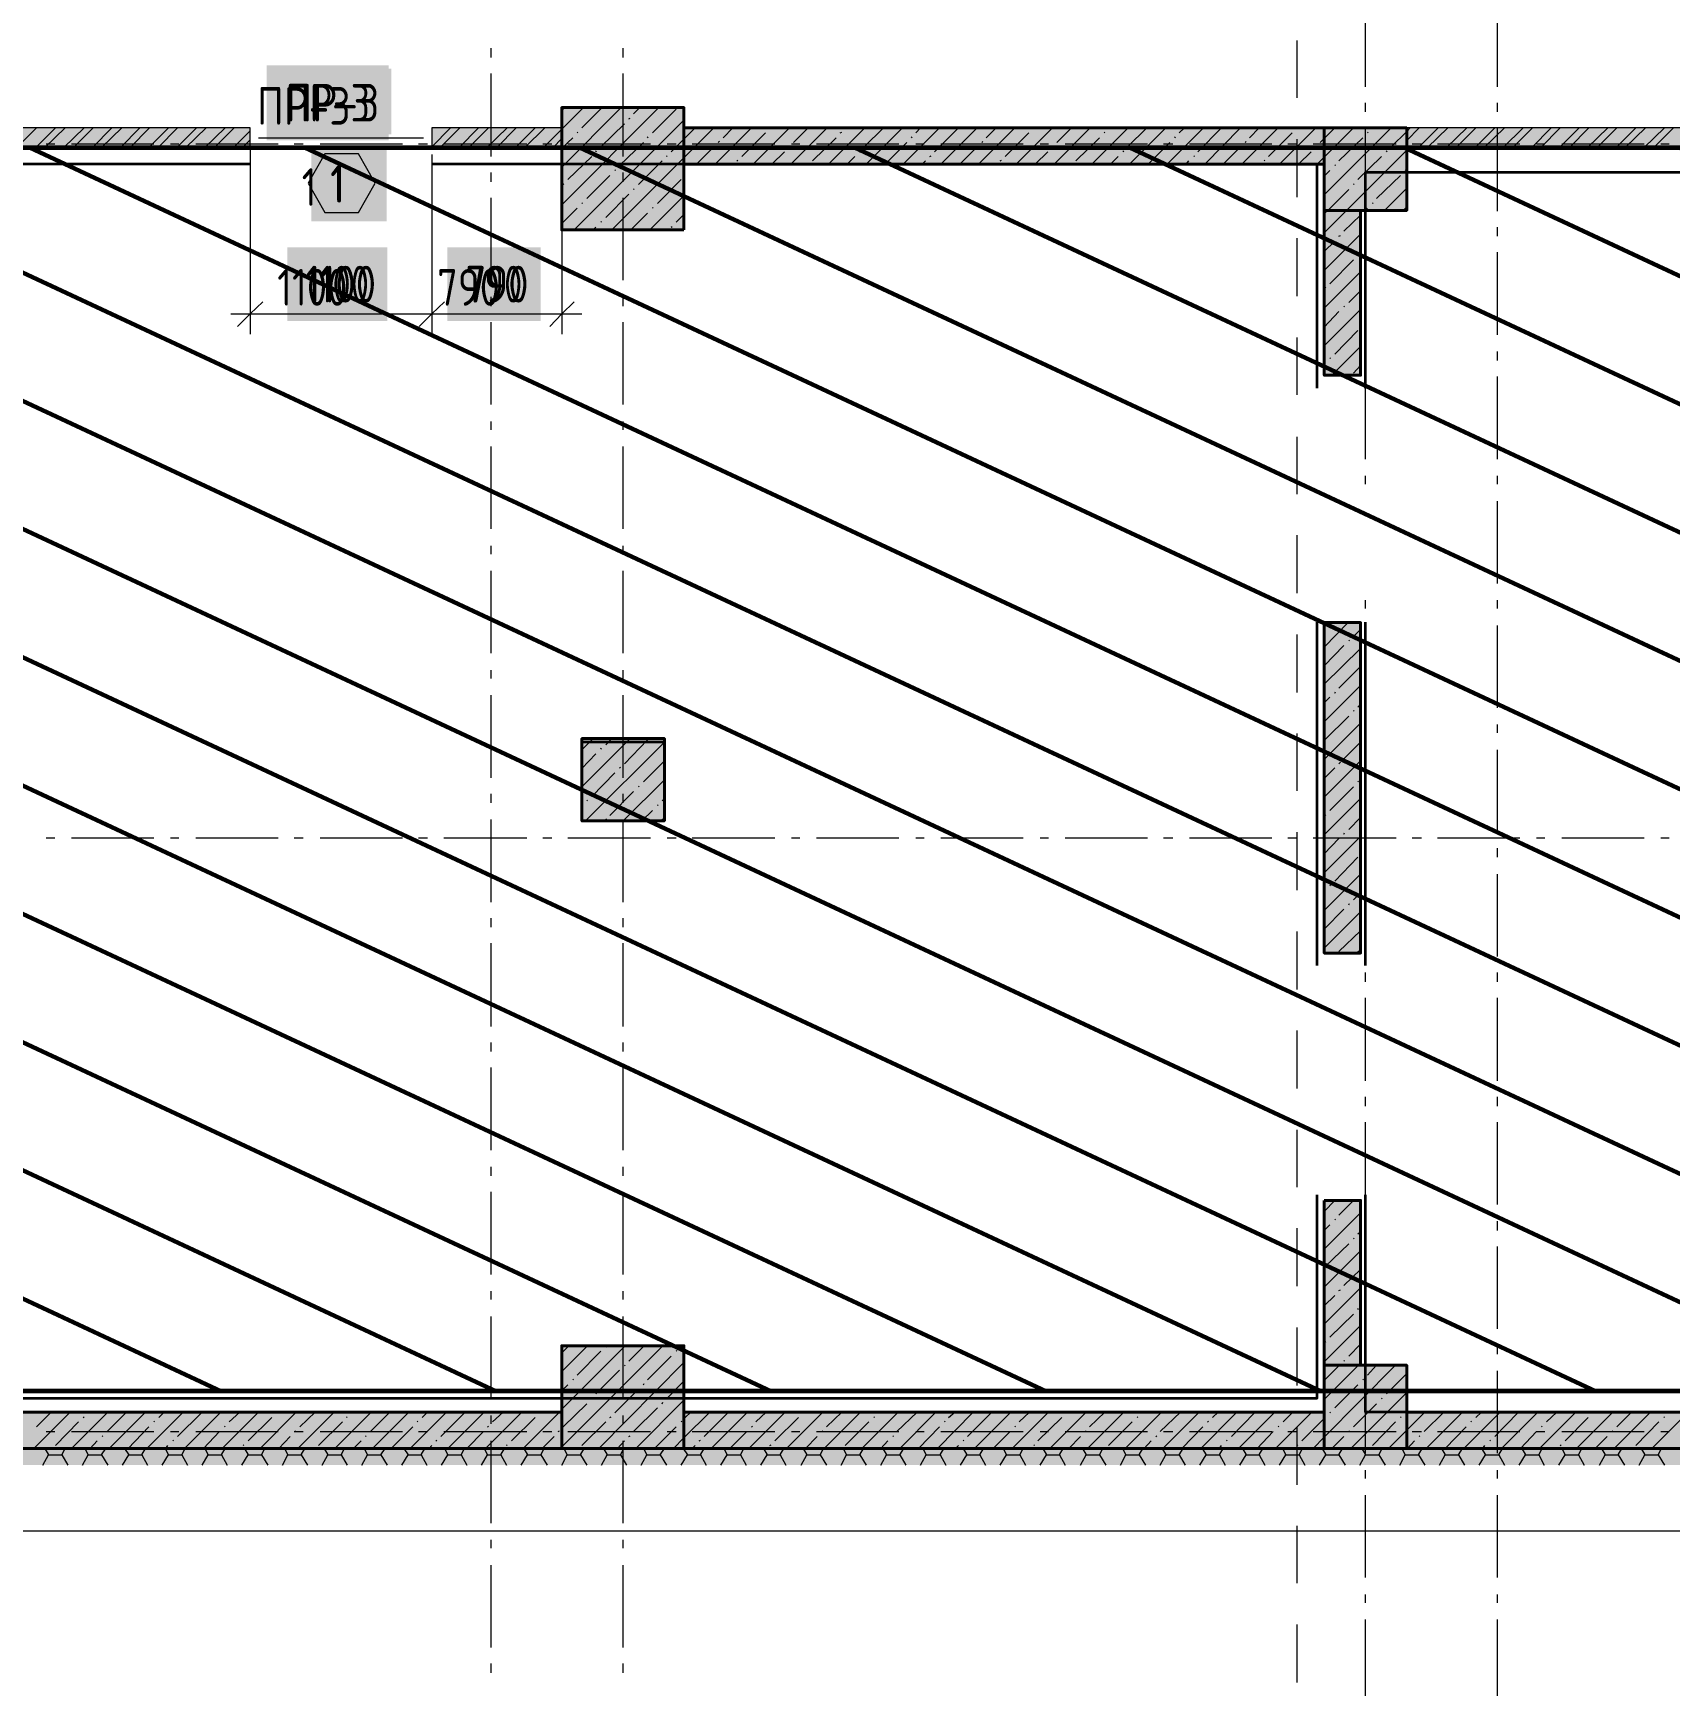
# Model space of a CAD drawing. Header units: millimetres. Extents: x -164500 to 426394, y -23753 to 102118.
# Drawn here: x -116608 to -106678, y -978 to 9044 of the extents above; entities that cross this region are included whole.
import ezdxf

# ---------------------------------------------------------------- set-up
doc = ezdxf.new("R2010")
doc.units = ezdxf.units.MM
doc.layers.add('0) шлифовка', color=5, linetype='Continuous', lineweight=60)
doc.layers.add('389 П-1', color=210, linetype='Continuous', lineweight=35)
doc.layers.add('PDF _Геометрия', color=7, linetype='Continuous', true_color=0x1f1f1f)
doc.layers.add('PDF _Сплошная заливка', color=7, linetype='Continuous', true_color=0xffffff)
doc.layers.add('PDF _Текст', color=7, linetype='Continuous')
doc.styles.get("Standard").update_dxf_attribs({"font": 'ГОСТ тип А.ttf'})
doc.styles.add('СПДС', font='ГОСТ тип А.ttf', dxfattribs={"width": 0.9})
doc.linetypes.add('зигзаг', pattern='A,0.00254,-5.08,[131,ltypeshp.shx,S=5.08,R=0,X=-5.08,Y=0],-10.16,[131,ltypeshp.shx,S=5.08,R=180,X=5.08,Y=0],-5.08', length=20.32254)

msp = doc.modelspace()

# ---------------------------------------------------------------- hatches: boundary and pattern name
at = {"layer": '0) шлифовка', "true_color": 0x2776bb}
h = msp.add_hatch(dxfattribs=at)
h.set_pattern_fill('ANSI31', color=152, scale=222, angle=110)
h.set_pattern_definition([(155, (205553.1, 26879), (-297.8825, -638.811), [])])
h.paths.add_polyline_path([(-80759.758, 809.331), (-116764.44, 809.331), (-116764.44, 8350.022), (-80759.758, 8350.022)])
at = {"layer": 'PDF _Сплошная заливка', "linetype": 'зигзаг', "transparency": 33554559}
h = msp.add_hatch(color=256, dxfattribs=at)
h.paths.add_polyline_path([(-115290.193, 8350.022), (-115290.193, 8468.64), (-117149.948, 8468.64), (-117149.948, 8350.022)])
h.paths.add_polyline_path([(-114188.744, 8468.64), (-114188.744, 8350.022), (-113400.784, 8350.022), (-113400.784, 8468.64)])
h = msp.add_hatch(color=256, dxfattribs=at)
h.paths.add_polyline_path([(-108554.424, 1965.853), (-108774.697, 1965.853), (-108774.697, 966.076), (-108554.424, 966.076)])
h.paths.add_polyline_path([(-108774.697, 6968.974), (-108554.424, 6968.974), (-108554.424, 7968.751), (-108774.697, 7968.751)])
h.paths.add_polyline_path([(-108774.697, 3465.518), (-108554.424, 3465.518), (-108554.424, 5469.309), (-108774.697, 5469.309)])

# ---------------------------------------------------------------- linework, layer by layer
at = {"layer": '0) шлифовка'}
msp.add_lwpolyline([(-80759.758, 809.331), (-116764.44, 809.331), (-116764.44, 8350.022), (-80759.758, 8350.022)], close=True, dxfattribs=at)
at = {"layer": '389 П-1'}
for points in [[(-115290.193, 8248.35), (-117429.546, 8248.35), (-117429.546, 766.967), (-108817.06, 766.967), (-108817.06, 2000.261)], [(-108817.06, 6890.355), (-108817.06, 8248.35), (-114188.744, 8248.35)], [(-108524.753, 6890.355), (-108524.753, 8200.379), (-90816.837, 8200.379), (-90816.837, 7269.444)], [(-108817.06, 3389.268), (-108817.06, 5472.779)], [(-108524.753, 3389.268), (-108524.753, 5472.779)], [(-90816.837, 1734.513), (-90816.837, 682.241), (-108524.753, 682.241), (-108524.753, 2000.261)]]:
    msp.add_lwpolyline(points, dxfattribs=at)
msp.add_lwpolyline([(-113277.93, 4266.187), (-112778.041, 4266.187), (-112778.041, 4744.894), (-113277.93, 4744.894)], close=True, dxfattribs=at)
at = {"layer": 'PDF _Геометрия', "color": 7, "lineweight": 9}
for points in [[(-108524.753, 8718.584), (-108524.753, 9218.472)], [(-107724.084, 8718.584), (-107724.084, 9218.472)], [(-113828.654, 8896.51), (-113828.654, 8951.583)], [(-113027.986, 8896.51), (-113027.986, 8951.583)], [(-113828.654, 8294.95), (-113828.654, 8799.074)], [(-113027.986, 8294.95), (-113027.986, 8799.074)], [(-108524.753, 8566.076), (-108524.753, 8621.148)], [(-107724.084, 8566.076), (-107724.084, 8621.148)], [(-108524.753, 7964.515), (-108524.753, 8468.64)], [(-107724.084, 7964.515), (-107724.084, 8468.64)], [(-116527.205, 8371.204), (-116476.369, 8371.204)], [(-116374.697, 8371.204), (-115874.808, 8371.204)], [(-115773.136, 8371.204), (-115722.3, 8371.204)], [(-115620.628, 8371.204), (-115120.739, 8371.204)], [(-115290.193, 8350.022), (-115290.193, 7341.772), (-115290.193, 7218.918)], [(-115239.357, 8409.331), (-114239.58, 8409.331)], [(-115023.303, 8371.204), (-114968.231, 8371.204)], [(-114866.559, 8371.204), (-114366.67, 8371.204)], [(-114269.234, 8371.204), (-114214.162, 8371.204)], [(-114116.726, 8371.204), (-113612.601, 8371.204)], [(-113515.165, 8371.204), (-113460.093, 8371.204)], [(-113362.657, 8371.204), (-112862.768, 8371.204)], [(-112761.096, 8371.204), (-112706.023, 8371.204)], [(-112608.588, 8371.204), (-112108.699, 8371.204)], [(-112007.027, 8371.204), (-111956.191, 8371.204)], [(-111854.518, 8371.204), (-111354.63, 8371.204)], [(-111252.958, 8371.204), (-111202.122, 8371.204)], [(-111100.449, 8371.204), (-110600.561, 8371.204)], [(-110498.889, 8371.204), (-110448.052, 8371.204)], [(-110346.38, 8371.204), (-109846.492, 8371.204)], [(-109749.056, 8371.204), (-109693.983, 8371.204)], [(-109592.311, 8371.204), (-109092.423, 8371.204)], [(-108994.987, 8371.204), (-108939.914, 8371.204)], [(-108842.478, 8371.204), (-108338.353, 8371.204)], [(-108240.918, 8371.204), (-108185.845, 8371.204)], [(-108088.409, 8371.204), (-107588.521, 8371.204)], [(-107486.848, 8371.204), (-107436.012, 8371.204)], [(-107334.34, 8371.204), (-106834.452, 8371.204)], [(-106732.779, 8371.204), (-106681.943, 8371.204)], [(-114188.744, 8307.659), (-114188.744, 7341.772), (-114188.744, 7218.918)], [(-113828.654, 8142.441), (-113828.654, 8197.514)], [(-113027.986, 8142.441), (-113027.986, 8197.514)], [(-113828.654, 7545.117), (-113828.654, 8045.005)], [(-113027.986, 7545.117), (-113027.986, 8045.005)], [(-113400.784, 7850.133), (-113400.784, 7341.772), (-113400.784, 7218.918)], [(-108524.753, 7812.006), (-108524.753, 7867.079)], [(-107724.084, 7812.006), (-107724.084, 7867.079)], [(-117649.836, 360.278), (-117649.836, -37.938), (-79963.326, -37.938), (-79963.326, 3618.026), (-70956.86, 3618.026), (-70956.86, 7617.135), (-71350.84, 7617.135)], [(-108524.753, 7214.682), (-108524.753, 7714.571)], [(-107724.084, 7214.682), (-107724.084, 7714.571)], [(-113828.654, 7388.372), (-113828.654, 7443.445)], [(-113027.986, 7388.372), (-113027.986, 7443.445)], [(-115408.811, 7341.772), (-114188.744, 7341.772), (-113277.93, 7341.772)], [(-113828.654, 6791.048), (-113828.654, 7290.936)], [(-113027.986, 6791.048), (-113027.986, 7290.936)], [(-108524.753, 7057.937), (-108524.753, 7113.01)], [(-107724.084, 7057.937), (-107724.084, 7113.01)], [(-108524.753, 6460.613), (-108524.753, 6960.501)], [(-107724.084, 6460.613), (-107724.084, 6960.501)], [(-113828.654, 6638.539), (-113828.654, 6689.375)], [(-113027.986, 6638.539), (-113027.986, 6689.375)], [(-113828.654, 6036.979), (-113828.654, 6536.867)], [(-113027.986, 6036.979), (-113027.986, 6536.867)], [(-108524.753, 6308.105), (-108524.753, 6358.941)], [(-107724.084, 6308.105), (-107724.084, 6358.941)], [(-107724.084, 5706.544), (-107724.084, 6206.432)], [(-113828.654, 5884.47), (-113828.654, 5935.306)], [(-113027.986, 5884.47), (-113027.986, 5935.306)], [(-113828.654, 5282.909), (-113828.654, 5782.798)], [(-113027.986, 5282.909), (-113027.986, 5782.798)], [(-108524.753, 5554.035), (-108524.753, 5604.872)], [(-107724.084, 5554.035), (-107724.084, 5604.872)], [(-108524.753, 4952.475), (-108524.753, 5452.363)], [(-107724.084, 4952.475), (-107724.084, 5452.363)], [(-113828.654, 5130.401), (-113828.654, 5181.237)], [(-113027.986, 5130.401), (-113027.986, 5181.237)], [(-113828.654, 4528.84), (-113828.654, 5028.729)], [(-113027.986, 4528.84), (-113027.986, 5028.729)], [(-108524.753, 4799.966), (-108524.753, 4850.802)], [(-107724.084, 4799.966), (-107724.084, 4850.802)], [(-108524.753, 4198.406), (-108524.753, 4698.294)], [(-107724.084, 4198.406), (-107724.084, 4698.294)], [(-113828.654, 4376.332), (-113828.654, 4431.404)], [(-113027.986, 4376.332), (-113027.986, 4431.404)], [(-113828.654, 3774.771), (-113828.654, 4274.66)], [(-113027.986, 3774.771), (-113027.986, 4274.66)], [(-116527.205, 4164.515), (-116476.369, 4164.515)], [(-116374.697, 4164.515), (-115874.808, 4164.515)], [(-115773.136, 4164.515), (-115722.3, 4164.515)], [(-115620.628, 4164.515), (-115120.739, 4164.515)], [(-115023.303, 4164.515), (-114968.231, 4164.515)], [(-114866.559, 4164.515), (-114366.67, 4164.515)], [(-114269.234, 4164.515), (-114214.162, 4164.515)], [(-114116.726, 4164.515), (-113612.601, 4164.515)], [(-113515.165, 4164.515), (-113460.093, 4164.515)], [(-113362.657, 4164.515), (-112862.768, 4164.515)], [(-112761.096, 4164.515), (-112706.023, 4164.515)], [(-112608.588, 4164.515), (-112108.699, 4164.515)], [(-112007.027, 4164.515), (-111956.191, 4164.515)], [(-111854.518, 4164.515), (-111354.63, 4164.515)], [(-111252.958, 4164.515), (-111202.122, 4164.515)], [(-111100.449, 4164.515), (-110600.561, 4164.515)], [(-110498.889, 4164.515), (-110448.052, 4164.515)], [(-110346.38, 4164.515), (-109846.492, 4164.515)], [(-109749.056, 4164.515), (-109693.983, 4164.515)], [(-109592.311, 4164.515), (-109092.423, 4164.515)], [(-108994.987, 4164.515), (-108939.914, 4164.515)], [(-108842.478, 4164.515), (-108338.353, 4164.515)], [(-108240.918, 4164.515), (-108185.845, 4164.515)], [(-108088.409, 4164.515), (-107588.521, 4164.515)], [(-107486.848, 4164.515), (-107436.012, 4164.515)], [(-107334.34, 4164.515), (-106834.452, 4164.515)], [(-106732.779, 4164.515), (-106681.943, 4164.515)], [(-108524.753, 4045.897), (-108524.753, 4100.97)], [(-107724.084, 4045.897), (-107724.084, 4100.97)], [(-108524.753, 3444.336), (-108524.753, 3944.225)], [(-107724.084, 3444.336), (-107724.084, 3944.225)], [(-113828.654, 3622.263), (-113828.654, 3677.335)], [(-113027.986, 3622.263), (-113027.986, 3677.335)], [(-113828.654, 3020.702), (-113828.654, 3524.827)], [(-113027.986, 3020.702), (-113027.986, 3524.827)], [(-108524.753, 3291.828), (-108524.753, 3346.9)], [(-107724.084, 3291.828), (-107724.084, 3346.9)], [(-108524.753, 2690.267), (-108524.753, 3194.392)], [(-107724.084, 2690.267), (-107724.084, 3194.392)], [(-113828.654, 2868.194), (-113828.654, 2923.266)], [(-113027.986, 2868.194), (-113027.986, 2923.266)], [(-113828.654, 2270.869), (-113828.654, 2770.758)], [(-113027.986, 2270.869), (-113027.986, 2770.758)], [(-108524.753, 2537.759), (-108524.753, 2592.831)], [(-107724.084, 2537.759), (-107724.084, 2592.831)], [(-108524.753, 1940.434), (-108524.753, 2440.323)], [(-107724.084, 1940.434), (-107724.084, 2440.323)], [(-113828.654, 2114.125), (-113828.654, 2169.197)], [(-113027.986, 2114.125), (-113027.986, 2169.197)], [(-113828.654, 1516.8), (-113828.654, 2016.689)], [(-113027.986, 1516.8), (-113027.986, 2016.689)], [(-108524.753, 1783.69), (-108524.753, 1838.762)], [(-107724.084, 1783.69), (-107724.084, 1838.762)], [(-108524.753, 1186.365), (-108524.753, 1686.254)], [(-107724.084, 1186.365), (-107724.084, 1686.254)], [(-113828.654, 1364.292), (-113828.654, 1415.128)], [(-113027.986, 1364.292), (-113027.986, 1415.128)], [(-113828.654, 762.731), (-113828.654, 1262.62)], [(-113027.986, 762.731), (-113027.986, 1262.62)], [(-108524.753, 1033.857), (-108524.753, 1084.693)], [(-107724.084, 1033.857), (-107724.084, 1084.693)], [(-108524.753, 432.296), (-108524.753, 932.185)], [(-107724.084, 432.296), (-107724.084, 932.185)], [(-113828.654, 610.223), (-113828.654, 661.059)], [(-113027.986, 610.223), (-113027.986, 661.059)], [(-116527.205, 563.623), (-116476.369, 563.623)], [(-116374.697, 563.623), (-115874.808, 563.623)], [(-115773.136, 563.623), (-115722.3, 563.623)], [(-115620.628, 563.623), (-115120.739, 563.623)], [(-115023.303, 563.623), (-114968.231, 563.623)], [(-114866.559, 563.623), (-114366.67, 563.623)], [(-114269.234, 563.623), (-114214.162, 563.623)], [(-114116.726, 563.623), (-113612.601, 563.623)], [(-113828.654, 8.662), (-113828.654, 508.55)], [(-113515.165, 563.623), (-113460.093, 563.623)], [(-113362.657, 563.623), (-112862.768, 563.623)], [(-113027.986, 8.662), (-113027.986, 508.55)], [(-112761.096, 563.623), (-112706.023, 563.623)], [(-112608.588, 563.623), (-112108.699, 563.623)], [(-112007.027, 563.623), (-111956.191, 563.623)], [(-111854.518, 563.623), (-111354.63, 563.623)], [(-111252.958, 563.623), (-111202.122, 563.623)], [(-111100.449, 563.623), (-110600.561, 563.623)], [(-110498.889, 563.623), (-110448.052, 563.623)], [(-110346.38, 563.623), (-109846.492, 563.623)], [(-109749.056, 563.623), (-109693.983, 563.623)], [(-109592.311, 563.623), (-109092.423, 563.623)], [(-108994.987, 563.623), (-108939.914, 563.623)], [(-108842.478, 563.623), (-108338.353, 563.623)], [(-108240.918, 563.623), (-108185.845, 563.623)], [(-108088.409, 563.623), (-107588.521, 563.623)], [(-107486.848, 563.623), (-107436.012, 563.623)], [(-107334.34, 563.623), (-106834.452, 563.623)], [(-106732.779, 563.623), (-106681.943, 563.623)], [(-108524.753, 279.788), (-108524.753, 330.624)], [(-107724.084, 279.788), (-107724.084, 330.624)], [(-108524.753, -321.773), (-108524.753, 178.116)], [(-107724.084, -321.773), (-107724.084, 178.116)], [(-113828.654, -143.846), (-113828.654, -93.01)], [(-113027.986, -143.846), (-113027.986, -93.01)], [(-113828.654, -745.407), (-113828.654, -245.519)], [(-113027.986, -745.407), (-113027.986, -245.519)], [(-108524.753, -474.281), (-108524.753, -423.445)], [(-107724.084, -474.281), (-107724.084, -423.445)], [(-108524.753, -1075.842), (-108524.753, -575.953)], [(-107724.084, -1075.842), (-107724.084, -575.953)], [(-113828.654, -897.916), (-113828.654, -842.843)], [(-113027.986, -897.916), (-113027.986, -842.843)]]:
    msp.add_lwpolyline(points, dxfattribs=at)
at = {"layer": 'PDF _Геометрия', "color": 8, "lineweight": 9, "true_color": 0x808080}
for points in [[(-108939.914, 8650.802), (-108939.914, 8998.183)], [(-108939.914, 8049.242), (-108939.914, 8400.858)], [(-108939.914, 7447.681), (-108939.914, 7799.297)], [(-108939.914, 6850.356), (-108939.914, 7197.737)], [(-108939.914, 6248.796), (-108939.914, 6596.176)], [(-108939.914, 5647.235), (-108939.914, 5998.851)], [(-108939.914, 5045.674), (-108939.914, 5397.291)], [(-108939.914, 4448.35), (-108939.914, 4795.73)], [(-108939.914, 3846.789), (-108939.914, 4198.406)], [(-108939.914, 3245.228), (-108939.914, 3596.845)], [(-108939.914, 2643.667), (-108939.914, 2995.284)], [(-108939.914, 2046.343), (-108939.914, 2393.723)], [(-108939.914, 1444.782), (-108939.914, 1796.399)], [(-108939.914, 843.222), (-108939.914, 1194.838)], [(-108939.914, 241.661), (-108939.914, 593.277)], [(-108939.914, -355.664), (-108939.914, -8.283)], [(-108939.914, -957.224), (-108939.914, -605.608)]]:
    msp.add_lwpolyline(points, dxfattribs=at)
at = {"layer": 'PDF _Геометрия', "lineweight": 9}
for points in [[(-113400.784, 8460.167), (-113269.457, 8591.494)], [(-113400.784, 8231.404), (-113040.695, 8591.494)], [(-113400.784, 8002.642), (-112811.932, 8591.494)], [(-113392.311, 8583.021), (-113383.838, 8591.494)], [(-113277.93, 8468.64), (-113155.076, 8591.494)], [(-112994.095, 8523.712), (-112985.622, 8527.948)], [(-112964.44, 8553.366), (-112926.313, 8591.494)], [(-112850.059, 8438.985), (-112706.023, 8583.021)], [(-113324.53, 7850.133), (-112659.424, 8515.239)], [(-113307.584, 8438.985), (-113303.348, 8443.222)], [(-113163.549, 8354.258), (-113019.513, 8494.058)], [(-113095.767, 7850.133), (-112659.424, 8286.477), (-112477.261, 8468.64)], [(-112735.678, 8324.604), (-112659.424, 8400.858), (-112591.642, 8468.64)], [(-112468.788, 8248.35), (-112248.498, 8468.64)], [(-112422.188, 8409.331), (-112362.88, 8468.64)], [(-112307.807, 8294.95), (-112163.772, 8438.985)], [(-112240.026, 8248.35), (-112019.736, 8468.64)], [(-112138.353, 8468.64), (-112134.117, 8468.64)], [(-112011.263, 8248.35), (-111790.973, 8468.64)], [(-111994.318, 8379.676), (-111905.355, 8468.64)], [(-111782.501, 8248.35), (-111562.211, 8468.64)], [(-111710.483, 8438.985), (-111702.01, 8443.222)], [(-111680.828, 8468.64), (-111676.592, 8468.64)], [(-111566.447, 8354.258), (-111447.83, 8468.64)], [(-111553.738, 8248.35), (-111333.448, 8468.64)], [(-111329.212, 8248.35), (-111108.922, 8468.64)], [(-111252.958, 8438.985), (-111223.303, 8468.64)], [(-111138.576, 8324.604), (-110994.541, 8468.64)], [(-111100.449, 8248.35), (-110880.159, 8468.64)], [(-110871.687, 8248.35), (-110651.397, 8468.64)], [(-110825.087, 8409.331), (-110765.778, 8468.64)], [(-110710.706, 8294.95), (-110566.67, 8438.985)], [(-110642.924, 8248.35), (-110422.634, 8468.64)], [(-110537.016, 8468.64), (-110537.016, 8468.64)], [(-110414.162, 8248.35), (-110193.872, 8468.64)], [(-110397.216, 8379.676), (-110308.253, 8468.64)], [(-110185.399, 8248.35), (-109965.109, 8468.64)], [(-110109.145, 8438.985), (-110104.909, 8443.222)], [(-110083.727, 8468.64), (-110079.491, 8468.64)], [(-109969.346, 8354.258), (-109850.728, 8468.64)], [(-109956.637, 8248.35), (-109736.347, 8468.64)], [(-109727.874, 8248.35), (-109507.584, 8468.64)], [(-109655.856, 8438.985), (-109621.966, 8468.64)], [(-109541.475, 8324.604), (-109397.439, 8468.64)], [(-109499.112, 8248.35), (-109283.058, 8468.64)], [(-109274.585, 8248.35), (-109054.296, 8468.64)], [(-109227.986, 8409.331), (-109168.677, 8468.64)], [(-109113.604, 8294.95), (-108969.569, 8438.985)], [(-109045.823, 8248.35), (-108825.533, 8468.64)], [(-108939.914, 8468.64), (-108939.914, 8468.64)], [(-108817.06, 8248.35), (-108774.697, 8290.713), (-108596.77, 8468.64)], [(-108800.115, 8379.676), (-108774.697, 8405.094), (-108711.152, 8468.64)], [(-108774.697, 8061.951), (-108368.008, 8468.64)], [(-108512.044, 8438.985), (-108507.807, 8443.222)], [(-108482.389, 8468.64), (-108482.389, 8468.64)], [(-108368.008, 8354.258), (-108274.808, 8447.458)], [(-113400.784, 8345.786), (-113333.002, 8409.331)], [(-113193.203, 8324.604), (-113188.967, 8328.84)], [(-113049.167, 8239.877), (-112905.132, 8379.676)], [(-112879.714, 8409.331), (-112875.477, 8413.567)], [(-112583.17, 8248.35), (-112477.261, 8354.258)], [(-112451.843, 8379.676), (-112443.37, 8388.149)], [(-112125.644, 8248.35), (-112049.39, 8324.604)], [(-112023.972, 8354.258), (-112015.5, 8358.495)], [(-111879.937, 8269.531), (-111735.901, 8409.331)], [(-111596.102, 8324.604), (-111587.629, 8328.84)], [(-111439.357, 8248.35), (-111308.03, 8379.676)], [(-111278.376, 8409.331), (-111274.139, 8413.567)], [(-110986.068, 8248.35), (-110880.159, 8354.258)], [(-110850.505, 8379.676), (-110846.269, 8388.149)], [(-110528.543, 8248.35), (-110452.289, 8324.604)], [(-110422.634, 8354.258), (-110418.398, 8358.495)], [(-110282.835, 8269.531), (-110138.799, 8409.331)], [(-109994.764, 8324.604), (-109990.527, 8328.84)], [(-109842.255, 8248.35), (-109710.929, 8379.676)], [(-109681.274, 8409.331), (-109677.038, 8413.567)], [(-109388.967, 8248.35), (-109283.058, 8354.258)], [(-109253.404, 8379.676), (-109249.167, 8388.149)], [(-108931.442, 8248.35), (-108855.187, 8324.604)], [(-108825.533, 8354.258), (-108821.297, 8358.495)], [(-108774.697, 7833.188), (-108639.134, 7968.751), (-108274.808, 8333.077)], [(-108685.734, 8269.531), (-108541.698, 8409.331)], [(-108397.662, 8324.604), (-108393.426, 8328.84)], [(-113362.657, 8155.15), (-113218.621, 8294.95)], [(-112934.786, 8125.496), (-112790.75, 8269.531)], [(-112765.332, 8294.95), (-112761.096, 8299.186)], [(-112337.462, 8269.531), (-112333.225, 8273.768)], [(-111668.119, 8248.35), (-111621.52, 8294.95)], [(-111214.831, 8248.35), (-111193.649, 8269.531)], [(-111168.231, 8294.95), (-111159.758, 8299.186)], [(-110740.36, 8269.531), (-110731.887, 8273.768)], [(-110071.018, 8248.35), (-110024.418, 8294.95)], [(-109613.493, 8248.35), (-109596.547, 8269.531)], [(-109566.893, 8294.95), (-109562.657, 8299.186)], [(-109139.022, 8269.531), (-109134.786, 8273.768)], [(-108711.152, 8239.877), (-108706.915, 8244.113)], [(-108571.352, 8155.15), (-108427.317, 8294.95)], [(-113392.311, 8125.496), (-113388.075, 8129.732)], [(-113248.275, 8040.769), (-113108.476, 8180.568)], [(-113078.822, 8210.223), (-113074.585, 8214.459)], [(-112820.405, 8011.115), (-112676.369, 8155.15)], [(-108774.697, 8176.332), (-108740.806, 8210.223)], [(-108596.77, 8125.496), (-108592.534, 8129.732)], [(-108456.971, 8040.769), (-108312.935, 8180.568)], [(-108283.281, 8210.223), (-108279.045, 8214.459)], [(-113133.894, 7926.388), (-112994.095, 8066.187)], [(-112964.44, 8095.841), (-112960.204, 8100.078)], [(-112867.005, 7850.133), (-112659.424, 8057.714)], [(-108770.461, 7951.806), (-108753.515, 7968.751), (-108626.425, 8095.841)], [(-108410.371, 7968.751), (-108274.808, 8104.314)], [(-113400.784, 7888.261), (-113307.584, 7981.46)], [(-113277.93, 8011.115), (-113273.693, 8015.351)], [(-112981.386, 7850.133), (-112879.714, 7951.806)], [(-112850.059, 7981.46), (-112845.823, 7985.696)], [(-112706.023, 7896.733), (-112659.424, 7943.333)], [(-108656.079, 7841.661), (-108554.407, 7939.097)], [(-108524.753, 7968.751), (-108512.044, 7981.46)], [(-108482.389, 8011.115), (-108478.153, 8015.351)], [(-108295.99, 7968.751), (-108274.808, 7989.933)], [(-113210.148, 7850.133), (-113193.203, 7867.079)], [(-113163.549, 7896.733), (-113159.312, 7900.97)], [(-112735.678, 7867.079), (-112731.442, 7871.315)], [(-108774.697, 7604.426), (-108554.407, 7824.715)], [(-108774.697, 7718.807), (-108711.152, 7782.352)], [(-108685.734, 7812.006), (-108677.261, 7816.243)], [(-108740.806, 7523.935), (-108596.77, 7667.971)], [(-108571.352, 7697.625), (-108567.116, 7701.861)], [(-108774.697, 7375.663), (-108554.407, 7595.953)], [(-108770.461, 7498.517), (-108766.224, 7502.753)], [(-108626.425, 7409.554), (-108554.407, 7481.572)], [(-108774.697, 7146.9), (-108554.407, 7367.19)], [(-108774.697, 7261.282), (-108685.734, 7354.481)], [(-108656.079, 7384.136), (-108651.843, 7388.372)], [(-108711.152, 7096.064), (-108571.352, 7240.1)], [(-108728.097, 6968.974), (-108554.407, 7142.664)], [(-108774.697, 7036.756), (-108770.461, 7040.992)], [(-108740.806, 7070.646), (-108736.57, 7074.883)], [(-108596.77, 6981.683), (-108554.407, 7028.283)], [(-108774.697, 5321.037), (-108630.661, 5469.309)], [(-108774.697, 5435.418), (-108770.461, 5443.89)], [(-108596.77, 5384.582), (-108554.407, 5426.945)], [(-108774.697, 5206.655), (-108656.079, 5329.509)], [(-108774.697, 5096.51), (-108554.407, 5312.564)], [(-108626.425, 5359.164), (-108622.188, 5363.4)], [(-108685.734, 5071.092), (-108554.407, 5202.419)], [(-108774.697, 4867.748), (-108554.407, 5088.038)], [(-108774.697, 4982.129), (-108740.806, 5016.02)], [(-108711.152, 5041.438), (-108706.915, 5049.911)], [(-108596.77, 4931.293), (-108592.534, 4935.529)], [(-108571.352, 4956.711), (-108554.407, 4973.656)], [(-108774.697, 4638.985), (-108554.407, 4859.275)], [(-108770.461, 4757.603), (-108626.425, 4901.639)], [(-113277.93, 4698.294), (-113210.148, 4766.076)], [(-113277.93, 4473.768), (-112985.622, 4766.076)], [(-113256.748, 4266.187), (-112778.041, 4744.894)], [(-113133.894, 4727.948), (-113095.767, 4766.076)], [(-113019.513, 4613.567), (-112879.714, 4757.603)], [(-108656.079, 4643.222), (-108554.407, 4744.894)], [(-113277.93, 4583.913), (-113193.203, 4672.876)], [(-113163.549, 4702.53), (-113159.312, 4706.767)], [(-112905.132, 4503.422), (-112778.041, 4630.513)], [(-108774.697, 4410.223), (-108554.407, 4630.513)], [(-108685.734, 4613.567), (-108677.261, 4622.04)], [(-113218.621, 4414.459), (-113078.822, 4558.495)], [(-113049.167, 4588.149), (-113044.931, 4592.385)], [(-113027.986, 4266.187), (-112778.041, 4516.131)], [(-108774.697, 4524.604), (-108711.152, 4588.149)], [(-113108.476, 4300.078), (-112964.44, 4444.113)], [(-112934.786, 4473.768), (-112930.55, 4478.004)], [(-108740.806, 4329.732), (-108596.77, 4473.768)], [(-108571.352, 4503.422), (-108567.116, 4507.659)], [(-113277.93, 4359.387), (-113277.93, 4359.387)], [(-113248.275, 4389.041), (-113244.039, 4393.277)], [(-112913.604, 4266.187), (-112850.059, 4329.732)], [(-112820.405, 4359.387), (-112816.168, 4363.623)], [(-112790.75, 4389.041), (-112778.041, 4401.75)], [(-108774.697, 4181.46), (-108554.407, 4401.75)], [(-113133.894, 4274.66), (-113129.658, 4278.896)], [(-112799.223, 4266.187), (-112778.041, 4287.369)], [(-108770.461, 4300.078), (-108766.224, 4304.314)], [(-108626.425, 4215.351), (-108554.407, 4287.369)], [(-108774.697, 3952.698), (-108554.407, 4172.987)], [(-108774.697, 4067.079), (-108685.734, 4160.278)], [(-108656.079, 4185.696), (-108651.843, 4194.169)], [(-108711.152, 3901.861), (-108571.352, 4045.897)], [(-108774.697, 3723.935), (-108554.407, 3944.225)], [(-108774.697, 3838.316), (-108770.461, 3846.789)], [(-108740.806, 3872.207), (-108736.57, 3876.443)], [(-108596.77, 3787.48), (-108554.407, 3829.844)], [(-108774.697, 3609.554), (-108656.079, 3732.408)], [(-108774.697, 3495.173), (-108554.407, 3715.462)], [(-108626.425, 3757.826), (-108622.188, 3766.298)], [(-108685.734, 3473.991), (-108554.407, 3601.081)], [(-108579.825, 3465.518), (-108554.407, 3486.7)], [(-108774.697, 1898.071), (-108711.152, 1965.853)], [(-108685.734, 1876.889), (-108596.77, 1965.853)], [(-108774.697, 1669.309), (-108554.407, 1889.598)], [(-108774.697, 1783.69), (-108740.806, 1817.581)], [(-108711.152, 1847.235), (-108706.915, 1851.471)], [(-108596.77, 1732.854), (-108592.534, 1737.09)], [(-108571.352, 1762.508), (-108554.407, 1775.217)], [(-108774.697, 1440.546), (-108554.407, 1660.836)], [(-108770.461, 1563.4), (-108626.425, 1703.199)], [(-108656.079, 1449.019), (-108554.407, 1546.455)], [(-108774.697, 1216.02), (-108554.407, 1436.31)], [(-108685.734, 1419.364), (-108677.261, 1423.601)], [(-108774.697, 1326.165), (-108711.152, 1389.71)], [(-108571.352, 1304.983), (-108567.116, 1309.219)], [(-108774.697, 987.257), (-108554.407, 1207.547)], [(-108740.806, 1135.529), (-108596.77, 1275.329)], [(-108770.461, 1105.875), (-108766.224, 1110.111)], [(-113405.02, 461.951), (-113400.784, 470.423), (-112786.514, 1084.693)], [(-113400.784, 927.948), (-113244.039, 1084.693)], [(-113400.784, 699.186), (-113015.277, 1084.693)], [(-113400.784, 1042.33), (-113358.42, 1084.693)], [(-113307.584, 906.767), (-113163.549, 1050.802)], [(-113133.894, 1076.22), (-113129.658, 1080.457)], [(-112994.095, 991.494), (-112900.895, 1084.693)], [(-112879.714, 877.112), (-112735.678, 1021.148)], [(-112706.023, 1050.802), (-112701.787, 1055.039)], [(-112676.369, 1076.22), (-112672.133, 1084.693)], [(-108626.425, 1021.148), (-108554.407, 1093.166)], [(-113193.203, 792.385), (-113049.167, 936.421)], [(-113176.258, 461.951), (-112659.424, 983.021)], [(-113019.513, 961.839), (-113015.277, 966.076)], [(-108842.478, 461.951), (-108774.697, 529.732), (-108342.59, 966.076)], [(-108774.697, 758.495), (-108567.116, 966.076), (-108554.407, 978.785)], [(-108774.697, 872.876), (-108685.734, 961.839)], [(-108656.079, 991.494), (-108651.843, 995.73)], [(-108512.044, 906.767), (-108456.971, 966.076)], [(-108397.662, 792.385), (-108274.808, 915.239)], [(-113400.784, 813.567), (-113362.657, 847.458)], [(-113333.002, 877.112), (-113328.766, 881.349)], [(-113078.822, 678.004), (-112934.786, 822.04)], [(-112905.132, 847.458), (-112900.895, 855.931)], [(-112765.332, 762.731), (-112659.424, 868.64)], [(-108711.152, 707.659), (-108571.352, 847.458)], [(-108541.698, 877.112), (-108537.462, 881.349)], [(-113392.311, 593.277), (-113248.275, 733.077)], [(-113218.621, 762.731), (-113214.385, 766.967)], [(-112964.44, 563.623), (-112820.405, 707.659)], [(-112951.731, 461.951), (-112659.424, 754.258)], [(-112790.75, 733.077), (-112786.514, 741.549)], [(-108613.716, 461.951), (-108274.808, 800.858)], [(-108596.77, 593.277), (-108456.971, 733.077)], [(-108427.317, 762.731), (-108423.08, 766.967)], [(-116603.459, 461.951), (-116383.17, 682.241)], [(-116586.514, 593.277), (-116497.551, 682.241)], [(-116472.133, 478.896), (-116332.333, 622.932)], [(-116374.697, 461.951), (-116154.407, 682.241)], [(-116302.679, 648.35), (-116298.443, 652.586)], [(-116273.025, 678.004), (-116268.788, 682.241)], [(-116158.643, 563.623), (-116040.026, 682.241)], [(-116145.934, 461.951), (-115925.644, 682.241)], [(-115917.172, 461.951), (-115696.882, 682.241)], [(-115874.808, 622.932), (-115870.572, 627.168)], [(-115845.154, 648.35), (-115811.263, 682.241)], [(-115730.773, 533.968), (-115586.737, 678.004)], [(-115688.409, 461.951), (-115468.119, 682.241)], [(-115459.647, 461.951), (-115239.357, 682.241)], [(-115417.283, 622.932), (-115353.738, 682.241)], [(-115302.902, 508.55), (-115158.866, 648.35)], [(-115230.884, 461.951), (-115010.594, 682.241)], [(-115133.448, 678.004), (-115129.212, 682.241)], [(-115002.122, 461.951), (-114781.832, 682.241)], [(-114989.413, 593.277), (-114896.213, 682.241)], [(-114875.031, 478.896), (-114730.996, 622.932)], [(-114777.595, 461.951), (-114557.306, 682.241)], [(-114705.578, 648.35), (-114701.341, 652.586)], [(-114675.923, 678.004), (-114671.687, 682.241)], [(-114561.542, 563.623), (-114442.924, 682.241)], [(-114548.833, 461.951), (-114328.543, 682.241)], [(-114320.07, 461.951), (-114099.78, 682.241)], [(-114277.707, 622.932), (-114273.471, 627.168)], [(-114248.052, 648.35), (-114214.162, 682.241)], [(-114133.671, 533.968), (-113989.636, 678.004)], [(-114091.308, 461.951), (-113871.018, 682.241)], [(-113862.545, 461.951), (-113642.255, 682.241)], [(-113820.182, 622.932), (-113756.637, 682.241)], [(-113705.801, 508.55), (-113561.765, 648.35)], [(-113633.783, 461.951), (-113413.493, 682.241)], [(-113536.347, 678.004), (-113527.874, 682.241)], [(-113277.93, 478.896), (-113133.894, 622.932)], [(-113108.476, 648.35), (-113100.003, 652.586)], [(-112722.969, 461.951), (-112659.424, 525.496), (-112502.679, 682.241)], [(-112676.369, 622.932), (-112672.133, 627.168)], [(-112650.951, 648.35), (-112617.06, 682.241)], [(-112536.57, 533.968), (-112392.534, 678.004)], [(-112494.206, 461.951), (-112273.916, 682.241)], [(-112265.444, 461.951), (-112045.154, 682.241)], [(-112223.08, 622.932), (-112159.535, 682.241)], [(-112108.699, 508.55), (-111964.663, 648.35)], [(-112036.681, 461.951), (-111816.391, 682.241)], [(-111935.009, 678.004), (-111930.773, 682.241)], [(-111807.919, 461.951), (-111587.629, 682.241)], [(-111795.21, 593.277), (-111702.01, 682.241)], [(-111680.828, 478.896), (-111536.793, 622.932)], [(-111579.156, 461.951), (-111358.866, 682.241)], [(-111507.138, 648.35), (-111502.902, 652.586)], [(-111481.72, 678.004), (-111473.248, 682.241)], [(-111367.339, 563.623), (-111244.485, 682.241)], [(-111350.394, 461.951), (-111130.104, 682.241)], [(-111121.631, 461.951), (-110905.578, 682.241)], [(-111079.268, 622.932), (-111075.031, 627.168)], [(-111053.85, 648.35), (-111015.722, 682.241)], [(-110939.468, 533.968), (-110795.433, 678.004)], [(-110897.105, 461.951), (-110676.815, 682.241)], [(-110668.342, 461.951), (-110448.052, 682.241)], [(-110625.979, 622.932), (-110562.434, 682.241)], [(-110511.598, 508.55), (-110367.562, 648.35)], [(-110439.58, 461.951), (-110219.29, 682.241)], [(-110337.908, 678.004), (-110333.671, 682.241)], [(-110210.817, 461.951), (-109990.527, 682.241)], [(-110198.108, 593.277), (-110104.909, 682.241)], [(-110083.727, 478.896), (-109939.691, 622.932)], [(-109982.055, 461.951), (-109761.765, 682.241)], [(-109910.037, 648.35), (-109905.801, 652.586)], [(-109880.382, 678.004), (-109876.146, 682.241)], [(-109770.238, 563.623), (-109647.384, 682.241)], [(-109753.292, 461.951), (-109533.002, 682.241)], [(-109524.53, 461.951), (-109304.24, 682.241)], [(-109482.166, 622.932), (-109477.93, 627.168)], [(-109452.512, 648.35), (-109418.621, 682.241)], [(-109338.131, 533.968), (-109198.331, 678.004)], [(-109295.767, 461.951), (-109075.477, 682.241)], [(-109071.241, 461.951), (-108850.951, 682.241)], [(-109024.641, 622.932), (-108965.332, 682.241)], [(-108910.26, 508.55), (-108774.697, 644.113), (-108770.461, 648.35)], [(-108740.806, 678.004), (-108736.57, 682.241)], [(-108482.389, 478.896), (-108342.59, 622.932)], [(-108384.953, 461.951), (-108274.808, 572.096), (-108164.663, 682.241)], [(-108312.935, 648.35), (-108308.699, 652.586)], [(-108283.281, 678.004), (-108274.808, 686.477)], [(-108168.9, 563.623), (-108050.282, 682.241)], [(-108156.191, 461.951), (-107935.901, 682.241)], [(-107927.428, 461.951), (-107707.138, 682.241)], [(-107885.065, 622.932), (-107880.828, 627.168)], [(-107855.41, 648.35), (-107821.52, 682.241)], [(-107741.029, 533.968), (-107601.23, 678.004)], [(-107698.666, 461.951), (-107478.376, 682.241)], [(-107469.903, 461.951), (-107249.613, 682.241)], [(-107427.54, 622.932), (-107363.995, 682.241)], [(-107313.158, 508.55), (-107173.359, 648.35)], [(-107245.377, 461.951), (-107025.087, 682.241)], [(-107143.705, 678.004), (-107139.468, 682.241)], [(-107016.614, 461.951), (-106796.324, 682.241)], [(-106999.669, 593.277), (-106910.706, 682.241)], [(-106885.288, 478.896), (-106745.488, 622.932)], [(-106787.852, 461.951), (-106567.562, 682.241)], [(-106715.834, 648.35), (-106711.598, 652.586)], [(-106686.18, 678.004), (-106681.943, 682.241)], [(-116260.316, 461.951), (-116217.952, 508.55)], [(-116188.298, 533.968), (-116184.061, 538.205)], [(-116031.553, 461.951), (-115904.463, 593.277)], [(-115760.427, 508.55), (-115756.191, 512.787)], [(-115574.028, 461.951), (-115476.592, 563.623)], [(-115446.938, 593.277), (-115442.701, 597.514)], [(-115116.503, 461.951), (-115048.721, 533.968)], [(-115019.067, 563.623), (-115014.831, 567.859)], [(-114663.214, 461.951), (-114616.614, 508.55)], [(-114591.196, 533.968), (-114586.96, 538.205)], [(-114434.452, 461.951), (-114303.125, 593.277)], [(-114163.326, 508.55), (-114159.089, 512.787)], [(-113976.926, 461.951), (-113875.254, 563.623)], [(-113849.836, 593.277), (-113845.6, 597.514)], [(-113519.401, 461.951), (-113447.384, 533.968)], [(-113421.966, 563.623), (-113413.493, 567.859)], [(-113061.876, 461.951), (-113019.513, 508.55)], [(-112994.095, 533.968), (-112985.622, 538.205)], [(-112837.35, 461.951), (-112706.023, 593.277)], [(-112566.224, 508.55), (-112557.751, 512.787)], [(-112379.825, 461.951), (-112278.153, 563.623)], [(-112248.498, 593.277), (-112244.262, 597.514)], [(-111922.3, 461.951), (-111850.282, 533.968)], [(-111820.628, 563.623), (-111816.391, 567.859)], [(-111464.775, 461.951), (-111422.411, 508.55)], [(-111392.757, 533.968), (-111388.521, 538.205)], [(-111236.012, 461.951), (-111108.922, 593.277)], [(-110964.886, 508.55), (-110960.65, 512.787)], [(-110782.724, 461.951), (-110681.051, 563.623)], [(-110651.397, 593.277), (-110647.161, 597.514)], [(-110325.199, 461.951), (-110253.181, 533.968)], [(-110223.526, 563.623), (-110219.29, 567.859)], [(-109867.673, 461.951), (-109825.31, 508.55)], [(-109795.656, 533.968), (-109791.419, 538.205)], [(-109638.911, 461.951), (-109511.821, 593.277)], [(-109367.785, 508.55), (-109363.549, 512.787)], [(-109181.386, 461.951), (-109083.95, 563.623)], [(-109054.296, 593.277), (-109050.059, 597.514)], [(-108728.097, 461.951), (-108656.079, 533.968)], [(-108626.425, 563.623), (-108622.188, 567.859)], [(-108270.572, 461.951), (-108228.209, 508.55)], [(-108198.554, 533.968), (-108194.318, 538.205)], [(-108041.809, 461.951), (-107914.719, 593.277)], [(-107770.683, 508.55), (-107766.447, 512.787)], [(-107584.284, 461.951), (-107486.848, 563.623)], [(-107457.194, 593.277), (-107452.958, 597.514)], [(-107130.996, 461.951), (-107058.978, 533.968)], [(-107029.323, 563.623), (-107025.087, 567.859)], [(-115802.79, 461.951), (-115790.081, 478.896)], [(-115332.556, 478.896), (-115328.32, 483.132)], [(-114205.689, 461.951), (-114188.744, 478.896)], [(-113735.455, 478.896), (-113731.219, 483.132)], [(-112608.588, 461.951), (-112591.642, 478.896)], [(-112138.353, 478.896), (-112129.881, 483.132)], [(-111011.486, 461.951), (-110994.541, 478.896)], [(-110537.016, 478.896), (-110532.779, 483.132)], [(-109410.148, 461.951), (-109397.439, 478.896)], [(-108939.914, 478.896), (-108935.678, 483.132)], [(-107813.047, 461.951), (-107800.338, 478.896)], [(-107342.813, 478.896), (-107338.576, 483.132)]]:
    msp.add_lwpolyline(points, dxfattribs=at)
at = {"layer": 'PDF _Геометрия', "color": 7, "lineweight": 40}
for points in [[(-112659.424, 7850.133), (-112659.424, 8591.494), (-113400.784, 8591.494), (-113400.784, 7850.133)], [(-108774.697, 8468.64), (-112659.424, 8468.64), (-112659.424, 8248.35), (-108774.697, 8248.35)], [(-108274.808, 8468.64), (-108774.697, 8468.64), (-108774.697, 7968.751), (-108274.808, 7968.751)], [(-108774.697, 7968.751), (-108774.697, 6968.974), (-108554.407, 6968.974), (-108554.407, 7968.751)], [(-108774.697, 5469.309), (-108774.697, 3465.518), (-108554.407, 3465.518), (-108554.407, 5469.309)], [(-112778.041, 4266.187), (-112778.041, 4766.076), (-113277.93, 4766.076), (-113277.93, 4266.187)], [(-108774.697, 1965.853), (-108774.697, 966.076), (-108554.407, 966.076), (-108554.407, 1965.853)], [(-112659.424, 461.951), (-112659.424, 1084.693), (-113400.784, 1084.693), (-113400.784, 461.951)], [(-108274.808, 461.951), (-108274.808, 966.076), (-108774.697, 966.076), (-108774.697, 461.951)], [(-117149.948, 461.951), (-113400.784, 461.951), (-113400.784, 682.241), (-117149.948, 682.241)], [(-112659.424, 461.951), (-108774.697, 461.951), (-108774.697, 682.241), (-112659.424, 682.241)], [(-108274.808, 461.951), (-104271.464, 461.951), (-104271.464, 682.241), (-108274.808, 682.241)]]:
    msp.add_lwpolyline(points, close=True, dxfattribs=at)
at = {"layer": 'PDF _Геометрия', "color": 16, "lineweight": 9, "true_color": 0x800000}
for points in [[(-117149.948, 8350.022), (-115290.193, 8350.022), (-115290.193, 8468.64), (-117149.948, 8468.64)], [(-114188.744, 8350.022), (-113400.784, 8350.022), (-113400.784, 8468.64), (-114188.744, 8468.64)], [(-108274.808, 8350.022), (-104394.318, 8350.022), (-104394.318, 8468.64), (-108274.808, 8468.64)]]:
    msp.add_lwpolyline(points, close=True, dxfattribs=at)
at = {"layer": 'PDF _Геометрия', "color": 15, "lineweight": 9, "true_color": 0xa54a4a}
for points in [[(-116705.132, 8350.022), (-116586.514, 8468.64)], [(-116590.75, 8350.022), (-116472.133, 8468.64)], [(-116535.678, 8350.022), (-116412.824, 8468.64)], [(-116421.297, 8350.022), (-116298.443, 8468.64)], [(-116361.988, 8350.022), (-116243.37, 8468.64)], [(-116247.607, 8350.022), (-116128.989, 8468.64)], [(-116192.534, 8350.022), (-116069.68, 8468.64)], [(-116078.153, 8350.022), (-115959.535, 8468.64)], [(-116018.844, 8350.022), (-115900.226, 8468.64)], [(-115904.463, 8350.022), (-115785.845, 8468.64)], [(-115849.39, 8350.022), (-115730.773, 8468.64)], [(-115735.009, 8350.022), (-115616.391, 8468.64)], [(-115679.937, 8350.022), (-115557.083, 8468.64)], [(-115565.555, 8350.022), (-115442.701, 8468.64)], [(-115506.246, 8350.022), (-115387.629, 8468.64)], [(-115391.865, 8350.022), (-115290.193, 8451.694)], [(-114188.744, 8354.258), (-114074.362, 8468.64)], [(-114188.744, 8468.64), (-114188.744, 8468.64)], [(-114137.908, 8350.022), (-114019.29, 8468.64)], [(-114023.526, 8350.022), (-113904.909, 8468.64)], [(-113964.217, 8350.022), (-113845.6, 8468.64)], [(-113854.073, 8350.022), (-113731.219, 8468.64)], [(-113794.764, 8350.022), (-113676.146, 8468.64)], [(-113680.382, 8350.022), (-113561.765, 8468.64)], [(-113625.31, 8350.022), (-113502.456, 8468.64)], [(-113510.929, 8350.022), (-113400.784, 8460.167)], [(-108274.808, 8447.458), (-108253.627, 8468.64)], [(-108274.808, 8392.385), (-108198.554, 8468.64)], [(-108202.79, 8350.022), (-108084.173, 8468.64)], [(-108147.718, 8350.022), (-108024.864, 8468.64)], [(-108033.337, 8350.022), (-107910.483, 8468.64)], [(-107974.028, 8350.022), (-107855.41, 8468.64)], [(-107859.647, 8350.022), (-107741.029, 8468.64)], [(-107804.574, 8350.022), (-107681.72, 8468.64)], [(-107690.193, 8350.022), (-107567.339, 8468.64)], [(-107630.884, 8350.022), (-107512.267, 8468.64)], [(-107516.503, 8350.022), (-107397.885, 8468.64)], [(-107461.43, 8350.022), (-107342.813, 8468.64)], [(-107347.049, 8350.022), (-107228.432, 8468.64)], [(-107287.74, 8350.022), (-107169.123, 8468.64)], [(-107177.595, 8350.022), (-107054.741, 8468.64)], [(-107118.287, 8350.022), (-106999.669, 8468.64)], [(-107003.905, 8350.022), (-106885.288, 8468.64)], [(-106948.833, 8350.022), (-106825.979, 8468.64)], [(-106834.452, 8350.022), (-106711.598, 8468.64)], [(-106775.143, 8350.022), (-106656.525, 8468.64)], [(-115336.793, 8350.022), (-115290.193, 8396.622)], [(-113451.62, 8350.022), (-113400.784, 8405.094)]]:
    msp.add_lwpolyline(points, dxfattribs=at)
at = {"layer": 'PDF _Геометрия', "color": 7, "lineweight": 9}
msp.add_lwpolyline([(-114836.904, 8311.895), (-114938.576, 8133.968), (-114836.904, 7956.042), (-114633.56, 7956.042), (-114531.887, 8133.968), (-114633.56, 8311.895)], close=True, dxfattribs=at)
at = {"layer": 'PDF _Геометрия', "color": 7, "lineweight": 18}
for points in [[(-115213.939, 7413.79), (-115290.193, 7341.772), (-115366.447, 7265.518)], [(-114112.489, 7413.79), (-114188.744, 7341.772), (-114264.998, 7265.518)], [(-113324.53, 7413.79), (-113400.784, 7341.772), (-113472.802, 7265.518)]]:
    msp.add_lwpolyline(points, dxfattribs=at)
at = {"layer": 'PDF _Геометрия', "color": 251, "lineweight": 9, "true_color": 0x4a4a4a}
for points in [[(-116548.387, 360.278), (-116514.496, 423.824)], [(-116535.678, 461.951), (-116514.496, 423.824), (-116434.006, 423.824), (-116395.879, 360.278)], [(-116434.006, 423.824), (-116412.824, 461.951)], [(-116306.915, 360.278), (-116273.025, 423.824)], [(-116294.206, 461.951), (-116273.025, 423.824), (-116192.534, 423.824), (-116154.407, 360.278)], [(-116192.534, 423.824), (-116167.116, 461.951)], [(-116065.444, 360.278), (-116027.317, 423.824)], [(-116052.735, 461.951), (-116027.317, 423.824), (-115946.826, 423.824), (-115912.935, 360.278)], [(-115946.826, 423.824), (-115925.644, 461.951)], [(-115823.972, 360.278), (-115785.845, 423.824)], [(-115807.027, 461.951), (-115785.845, 423.824), (-115705.355, 423.824), (-115671.464, 360.278)], [(-115705.355, 423.824), (-115684.173, 461.951)], [(-115582.501, 360.278), (-115544.374, 423.824)], [(-115565.555, 461.951), (-115544.374, 423.824), (-115463.883, 423.824), (-115429.992, 360.278)], [(-115463.883, 423.824), (-115442.701, 461.951)], [(-115341.029, 360.278), (-115302.902, 423.824)], [(-115324.084, 461.951), (-115302.902, 423.824), (-115222.411, 423.824), (-115184.284, 360.278)], [(-115222.411, 423.824), (-115201.23, 461.951)], [(-115095.321, 360.278), (-115061.43, 423.824)], [(-115082.612, 461.951), (-115061.43, 423.824), (-114980.94, 423.824), (-114942.813, 360.278)], [(-114980.94, 423.824), (-114959.758, 461.951)], [(-114853.85, 360.278), (-114819.959, 423.824)], [(-114841.141, 461.951), (-114819.959, 423.824), (-114739.468, 423.824), (-114701.341, 360.278)], [(-114739.468, 423.824), (-114718.287, 461.951)], [(-114612.378, 360.278), (-114578.487, 423.824)], [(-114599.669, 461.951), (-114578.487, 423.824), (-114497.997, 423.824), (-114459.87, 360.278)], [(-114497.997, 423.824), (-114472.579, 461.951)], [(-114370.906, 360.278), (-114332.779, 423.824)], [(-114358.197, 461.951), (-114332.779, 423.824), (-114252.289, 423.824), (-114218.398, 360.278)], [(-114252.289, 423.824), (-114231.107, 461.951)], [(-114129.435, 360.278), (-114091.308, 423.824)], [(-114112.489, 461.951), (-114091.308, 423.824), (-114010.817, 423.824), (-113976.926, 360.278)], [(-114010.817, 423.824), (-113989.636, 461.951)], [(-113887.963, 360.278), (-113849.836, 423.824)], [(-113871.018, 461.951), (-113849.836, 423.824), (-113769.346, 423.824), (-113735.455, 360.278)], [(-113769.346, 423.824), (-113748.164, 461.951)], [(-113646.492, 360.278), (-113608.365, 423.824)], [(-113629.546, 461.951), (-113608.365, 423.824), (-113527.874, 423.824), (-113489.747, 360.278)], [(-113527.874, 423.824), (-113506.692, 461.951)], [(-113400.784, 360.278), (-113366.893, 423.824)], [(-113388.075, 461.951), (-113366.893, 423.824), (-113286.403, 423.824), (-113248.275, 360.278)], [(-113286.403, 423.824), (-113265.221, 461.951)], [(-113159.312, 360.278), (-113125.421, 423.824)], [(-113146.603, 461.951), (-113125.421, 423.824), (-113044.931, 423.824), (-113006.804, 360.278)], [(-113044.931, 423.824), (-113023.749, 461.951)], [(-112917.841, 360.278), (-112883.95, 423.824)], [(-112905.132, 461.951), (-112883.95, 423.824), (-112803.459, 423.824), (-112765.332, 360.278)], [(-112803.459, 423.824), (-112778.041, 461.951)], [(-112676.369, 360.278), (-112638.242, 423.824)], [(-112663.66, 461.951), (-112638.242, 423.824), (-112557.751, 423.824), (-112523.861, 360.278)], [(-112557.751, 423.824), (-112536.57, 461.951)], [(-112434.898, 360.278), (-112396.77, 423.824)], [(-112417.952, 461.951), (-112396.77, 423.824), (-112316.28, 423.824), (-112282.389, 360.278)], [(-112316.28, 423.824), (-112295.098, 461.951)], [(-112193.426, 360.278), (-112155.299, 423.824)], [(-112176.481, 461.951), (-112155.299, 423.824), (-112074.808, 423.824), (-112040.918, 360.278)], [(-112074.808, 423.824), (-112053.627, 461.951)], [(-111947.718, 360.278), (-111913.827, 423.824)], [(-111935.009, 461.951), (-111913.827, 423.824), (-111833.337, 423.824), (-111795.21, 360.278)], [(-111833.337, 423.824), (-111812.155, 461.951)], [(-111706.246, 360.278), (-111672.356, 423.824)], [(-111693.537, 461.951), (-111672.356, 423.824), (-111591.865, 423.824), (-111553.738, 360.278)], [(-111591.865, 423.824), (-111570.683, 461.951)], [(-111464.775, 360.278), (-111430.884, 423.824)], [(-111452.066, 461.951), (-111430.884, 423.824), (-111350.394, 423.824), (-111312.267, 360.278)], [(-111350.394, 423.824), (-111324.976, 461.951)], [(-111223.303, 360.278), (-111189.413, 423.824)], [(-111210.594, 461.951), (-111189.413, 423.824), (-111104.686, 423.824), (-111070.795, 360.278)], [(-111104.686, 423.824), (-111083.504, 461.951)], [(-110981.832, 360.278), (-110943.705, 423.824)], [(-110964.886, 461.951), (-110943.705, 423.824), (-110863.214, 423.824), (-110829.323, 360.278)], [(-110863.214, 423.824), (-110842.032, 461.951)], [(-110740.36, 360.278), (-110702.233, 423.824)], [(-110723.415, 461.951), (-110702.233, 423.824), (-110621.743, 423.824), (-110587.852, 360.278)], [(-110621.743, 423.824), (-110600.561, 461.951)], [(-110498.889, 360.278), (-110460.762, 423.824)], [(-110481.943, 461.951), (-110460.762, 423.824), (-110380.271, 423.824), (-110346.38, 360.278)], [(-110380.271, 423.824), (-110359.089, 461.951)], [(-110253.181, 360.278), (-110219.29, 423.824)], [(-110240.472, 461.951), (-110219.29, 423.824), (-110138.799, 423.824), (-110100.672, 360.278)], [(-110138.799, 423.824), (-110117.618, 461.951)], [(-110011.709, 360.278), (-109977.818, 423.824)], [(-109999, 461.951), (-109977.818, 423.824), (-109897.328, 423.824), (-109859.201, 360.278)], [(-109897.328, 423.824), (-109876.146, 461.951)], [(-109770.238, 360.278), (-109736.347, 423.824)], [(-109757.529, 461.951), (-109736.347, 423.824), (-109655.856, 423.824), (-109617.729, 360.278)], [(-109655.856, 423.824), (-109630.438, 461.951)], [(-109528.766, 360.278), (-109490.639, 423.824)], [(-109516.057, 461.951), (-109490.639, 423.824), (-109410.148, 423.824), (-109376.258, 360.278)], [(-109410.148, 423.824), (-109388.967, 461.951)], [(-109287.294, 360.278), (-109249.167, 423.824)], [(-109270.349, 461.951), (-109249.167, 423.824), (-109168.677, 423.824), (-109134.786, 360.278)], [(-109168.677, 423.824), (-109147.495, 461.951)], [(-109045.823, 360.278), (-109007.696, 423.824)], [(-109028.877, 461.951), (-109007.696, 423.824), (-108927.205, 423.824), (-108893.314, 360.278)], [(-108927.205, 423.824), (-108906.023, 461.951)], [(-108804.351, 360.278), (-108766.224, 423.824)], [(-108787.406, 461.951), (-108766.224, 423.824), (-108685.734, 423.824), (-108647.607, 360.278)], [(-108685.734, 423.824), (-108664.552, 461.951)], [(-108558.643, 360.278), (-108524.753, 423.824)], [(-108545.934, 461.951), (-108524.753, 423.824), (-108444.262, 423.824), (-108406.135, 360.278)], [(-108444.262, 423.824), (-108423.08, 461.951)], [(-108317.172, 360.278), (-108283.281, 423.824)], [(-108304.463, 461.951), (-108283.281, 423.824), (-108202.79, 423.824), (-108164.663, 360.278)], [(-108202.79, 423.824), (-108181.609, 461.951)], [(-108075.7, 360.278), (-108041.809, 423.824)], [(-108062.991, 461.951), (-108041.809, 423.824), (-107961.319, 423.824), (-107923.192, 360.278)], [(-107961.319, 423.824), (-107935.901, 461.951)], [(-107834.229, 360.278), (-107796.102, 423.824)], [(-107821.52, 461.951), (-107796.102, 423.824), (-107715.611, 423.824), (-107681.72, 360.278)], [(-107715.611, 423.824), (-107694.429, 461.951)], [(-107592.757, 360.278), (-107554.63, 423.824)], [(-107575.812, 461.951), (-107554.63, 423.824), (-107474.139, 423.824), (-107440.249, 360.278)], [(-107474.139, 423.824), (-107452.958, 461.951)], [(-107351.285, 360.278), (-107313.158, 423.824)], [(-107334.34, 461.951), (-107313.158, 423.824), (-107232.668, 423.824), (-107198.777, 360.278)], [(-107232.668, 423.824), (-107211.486, 461.951)], [(-107105.578, 360.278), (-107071.687, 423.824)], [(-107092.869, 461.951), (-107071.687, 423.824), (-106991.196, 423.824), (-106953.069, 360.278)], [(-106991.196, 423.824), (-106970.015, 461.951)], [(-106864.106, 360.278), (-106830.215, 423.824)], [(-106851.397, 461.951), (-106830.215, 423.824), (-106749.725, 423.824), (-106711.598, 360.278)], [(-106749.725, 423.824), (-106728.543, 461.951)]]:
    msp.add_lwpolyline(points, dxfattribs=at)
at = {"layer": 'PDF _Сплошная заливка', "linetype": 'зигзаг', "lineweight": 9, "transparency": 33554559}
for points in [[(-115078.376, 8828.729), (-115078.376, 8430.513), (-114718.287, 8828.729), (-114718.287, 8430.513)], [(-114730.996, 8828.729), (-114730.996, 8430.513), (-114586.96, 8828.729), (-114586.96, 8430.513)], [(-114586.96, 8828.729), (-114586.96, 8430.513), (-114434.452, 8828.729), (-114434.452, 8430.513)]]:
    msp.add_solid(points, dxfattribs=at)
at = {"layer": 'PDF _Сплошная заливка', "linetype": 'зигзаг', "lineweight": 5, "transparency": 33554559}
for points in [[(-113400.784, 8591.494), (-113400.784, 7850.133), (-112659.424, 8591.494), (-112659.424, 7850.133)], [(-112659.424, 8468.64), (-112659.424, 8248.35), (-108774.697, 8468.64), (-108774.697, 8248.35)], [(-108774.697, 8468.64), (-108774.697, 7968.751), (-108274.825, 8468.64), (-108274.825, 7968.751)], [(-108274.808, 8468.64), (-108274.808, 8350.022), (-104394.335, 8468.64), (-104394.335, 8350.022)], [(-113277.93, 4766.076), (-113277.93, 4266.187), (-112778.041, 4766.076), (-112778.041, 4266.187)], [(-113400.784, 1084.693), (-113400.784, 461.951), (-112659.424, 1084.693), (-112659.424, 461.951)], [(-108774.697, 966.076), (-108774.697, 461.951), (-108274.825, 966.076), (-108274.825, 461.951)], [(-117149.948, 682.241), (-117149.948, 461.951), (-113400.784, 682.241), (-113400.784, 461.951)], [(-112659.424, 682.241), (-112659.424, 461.951), (-108774.697, 682.241), (-108774.697, 461.951)], [(-108274.808, 682.241), (-108274.808, 461.951), (-104271.481, 682.241), (-104271.481, 461.951)], [(-156429.323, 461.951), (-156429.323, 360.278), (-80357.306, 461.951), (-80357.306, 360.278)]]:
    msp.add_solid(points, dxfattribs=at)

# ---------------------------------------------------------------- texts
at = {"linetype": 'зигзаг', "attachment_point": 4, "style": 'СПДС', "bg_fill": 1, "box_fill_scale": 1.5, "bg_fill_color": 7, "bg_fill_true_color": 16777215, "bg_fill_transparency": 0}
for s, insert, char_height in [('ПР-3', (-115075.807, 8620.802), 227.9894), ('1', (-114804.668, 8129.365), 227.989), ('1100', (-114952.949, 7521.242), 222.8704), ('790', (-113982.796, 7521.242), 222.8704)]:
    msp.add_mtext(s, dxfattribs=dict(at, insert=insert, char_height=char_height))
at = {"layer": 'PDF _Текст', "linetype": 'зигзаг', "attachment_point": 4}
for s, insert, char_height in [('ПР-3', (-115075.807, 8620.802), 227.9894), ('ПР-3', (-115249.249, 8601.65), 227.9894), ('1', (-114978.11, 8110.213), 227.989), ('1', (-114804.668, 8129.365), 227.989), ('1100', (-114952.949, 7521.242), 222.8704), ('790', (-113982.796, 7521.242), 222.8704), ('1100', (-115126.391, 7502.089), 222.8704), ('790', (-114156.238, 7502.089), 222.8704)]:
    msp.add_mtext(s, dxfattribs=dict(at, insert=insert, char_height=char_height))

doc.saveas('drawing.dxf')
